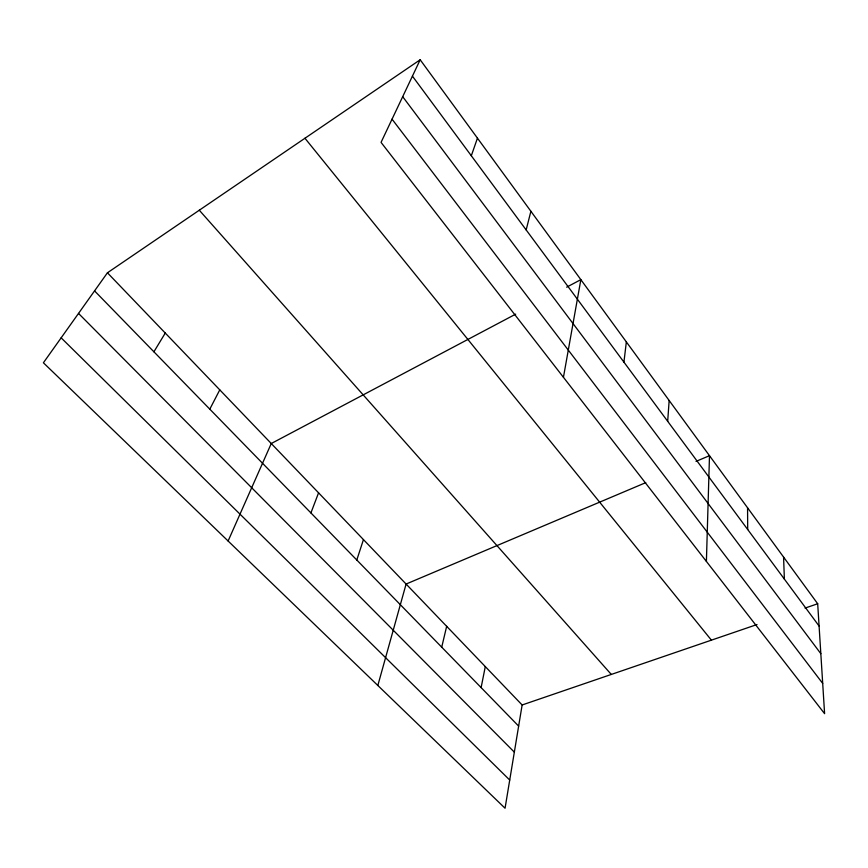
<?xml version="1.0" encoding="UTF-8"?>
<svg xmlns="http://www.w3.org/2000/svg" width="868" height="868" viewBox="0 0 868 868"><rect width="100%" height="100%" fill="white"/><g stroke="black" fill="none" stroke-linecap="round" stroke-linejoin="round"><path stroke-width="1.3" d="M706.4 561.422L709.492 455.689L696.038 461.375M667.687 421.305L669.152 400.484M623.929 362.151L626.349 341.905M107.437 272.791L522.135 704.979L505.057 808.238L43.4 362.781L107.437 272.791L420.177 59.762L817.689 603.759L824.6 713.67L381.052 142.385L420.177 59.762M563.44 377.298L580.855 279.648L566.652 287.167M481.122 687.586L485.299 666.581M441.725 647.17L446.662 626.316M526.16 229.933L530.89 211.271M377.83 685.481L406.094 584.045L645.749 482.651M356.791 560.012L363.453 539.603M471.313 155.763L477.454 138.142M310.918 512.934L318.567 492.818M228.11 541.014L271.261 443.526L515.69 314.14M209.796 409.154L219.778 389.862M153.907 351.8L165.267 333.052M522.135 704.979L757.015 624.537M805.048 608.088L817.689 603.759M61.151 337.836L509.722 780.05M78.521 313.424L514.344 752.144M94.558 290.889L518.641 726.104M199.293 210.219L611.3 674.436M304.95 138.251L711.413 640.161M392.043 119.166L822.701 683.42M402.698 96.684L820.824 653.658M412.43 76.134L819.088 626.045M783.576 557.082L784.379 579.119M747.565 507.802L747.695 529.513"/></g></svg>
